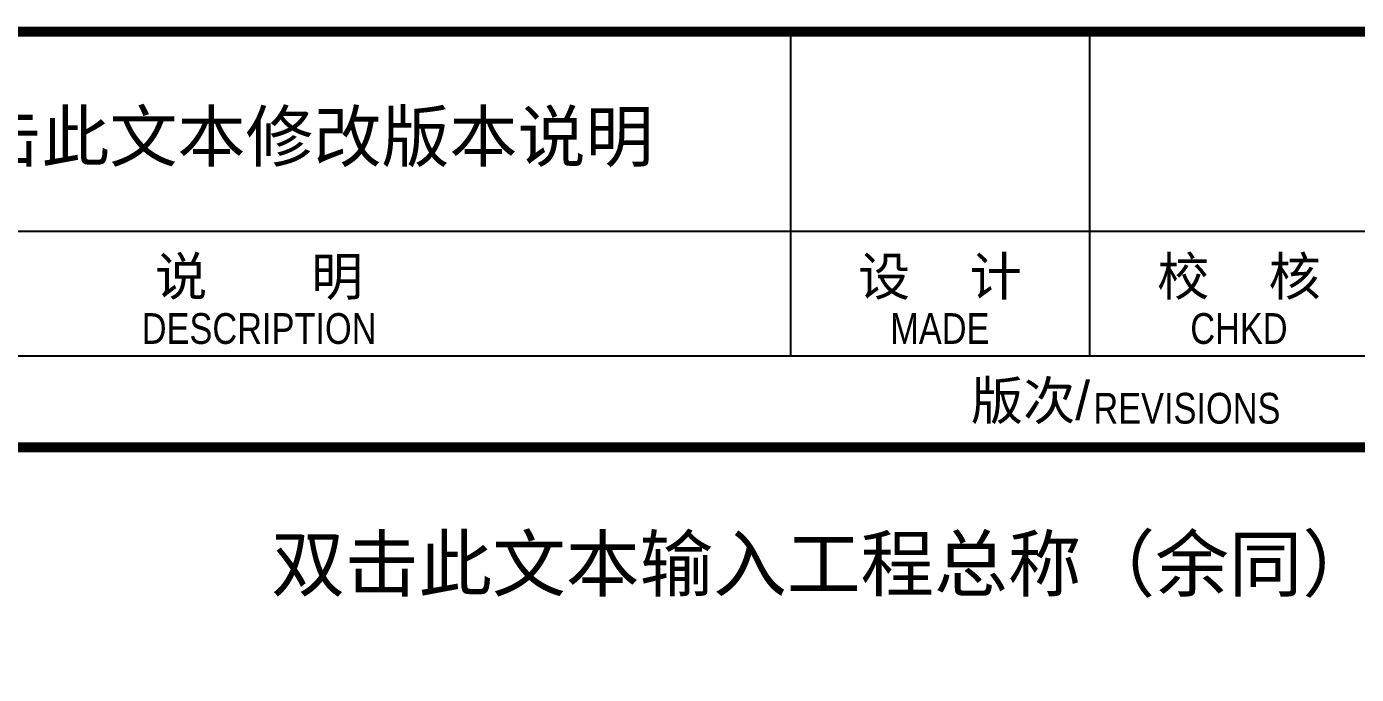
# Model space of a CAD drawing. Header units: millimetres. Extents: x -13522 to 160130, y -106845 to 23204.
# Drawn here: x 89364 to 97367, y -55166 to -51270 of the extents above; entities that cross this region are included whole.
import ezdxf
from ezdxf.enums import TextEntityAlignment as Align

# ---------------------------------------------------------------- set-up
doc = ezdxf.new("R2010")
doc.units = ezdxf.units.MM
doc.layers.add('0DataFlow-NsTitanTitle', color=8, linetype='Continuous')
doc.styles.add('TitleText', font='arial.ttf')

# ---------------------------------------------------------------- blocks, each defined once
blk = doc.blocks.new('title.2017')
blk.add_line((-180, 46), (0, 46))
at = {"const_width": 0.6}
blk.add_lwpolyline([(-180, 0), (-180, 46), (0, 46)], dxfattribs=at)
at = {"style": 'TitleText'}
for tag, height, p in [('PROJECT2L1', 3.25, (-106, 42)), ('DwgNAME2L1', 3.25, (-28, 42)), ('PROJECT1', 3.25, (-106, 39)), ('DwgNAME1', 3.25, (-28, 39)), ('PROJECT2L2', 3.25, (-106, 36)), ('DwgNAME2L2', 3.25, (-28, 36)), ('UNITNAME', 3.25, (-106, 27.25)), ('DwgNo', 3.25, (-28, 27.25)), ('ProjM', 3, (-154.5, 18.75)), ('SpeciM', 3, (-120.5, 18.75)), ('Made', 3, (-92, 18.75)), ('Chkd', 3, (-64, 18.75)), ('Appr', 3, (-36, 18.75)), ('AuthD', 3, (-8, 18.75)), ('Speci', 3, (-10, 11.25)), ('Stage', 3, (-46, 11.25)), ('Scale', 3, (-46, 3.75))]:
    blk.add_attdef(tag, text='', height=height, dxfattribs=at).set_placement(p, align=Align.MIDDLE_CENTER)
at = {"style": 'TitleText', "width": 0.8}
for tag, p in [('P', (-24.655, 4.766)), ('PT', (-11.828, 4.766))]:
    blk.add_attdef(tag, text='', height=3, dxfattribs=at).set_placement(p, align=Align.MIDDLE_CENTER)
blk = doc.blocks.new('RevText')
at = {"style": 'TitleText'}
for s, p in [('说       明', (-139.975, 8.442)), ('设    计', (-99.006, 8.442)), ('校    核', (-81.006, 8.442)), ('版次/', (-93.55, 0.97))]:
    blk.add_text(s, height=2.3, dxfattribs=at).set_placement(p, align=Align.BOTTOM_CENTER)
at = {"style": 'TitleText', "width": 0.8}
for s, p in [('DESCRIPTION', (-139.975, 5.665)), ('MADE', (-99.006, 5.665)), ('CHKD', (-81.006, 5.665)), ('REVISIONS', (-84.138, 0.87))]:
    blk.add_text(s, height=1.85, dxfattribs=at).set_placement(p, align=Align.BOTTOM_CENTER)
blk = doc.blocks.new('revisions.2017')
for p, q in [((-108, 25), (-108, 5.5)), ((-90, 25), (-90, 5.5)), ((-180, 13), (0, 13)), ((-180, 5.5), (0, 5.5))]:
    blk.add_line(p, q)
at = {"const_width": 0.6}
blk.add_lwpolyline([(0, 25), (-180, 25), (-180, 0)], dxfattribs=at)
blk.add_blockref('RevText', (0, 0))
at = {"style": 'TitleText'}
for tag, p in [('Description1L1', (-138.75, 20.75)), ('Description1', (-138.75, 18.75)), ('Description1L2', (-138.75, 16.75))]:
    blk.add_attdef(tag, text='', height=3, dxfattribs=at).set_placement(p, align=Align.MIDDLE)
at = {"style": 'TitleText', "width": 0.8}
blk.add_attdef('Ver1', text='', height=2.85, dxfattribs=at).set_placement((-174.5, 18.578), align=Align.MIDDLE)

msp = doc.modelspace()

# ---------------------------------------------------------------- block references
at = {"layer": '0DataFlow-NsTitanTitle'}
ref = msp.add_blockref('revisions.2017', (104760.5, -53800), dxfattribs=dict(at, xscale=100, yscale=100, zscale=100))
ref.add_attrib('Description1', '双击此文本修改版本说明', dxfattribs={"layer": '0', "height": 300, "style": 'TitleText'}).set_placement((90885.5, -51925), align=Align.MIDDLE)
ref = msp.add_blockref('title.2017', (104760.5, -58400), dxfattribs=dict(at, xscale=100, yscale=100, zscale=100))
ref.add_attrib('PROJECT1', '双击此文本输入工程总称（余同）', dxfattribs={"layer": '0', "height": 325, "style": 'TitleText'}).set_placement((94160.5, -54500), align=Align.MIDDLE_CENTER)

doc.saveas('drawing.dxf')
